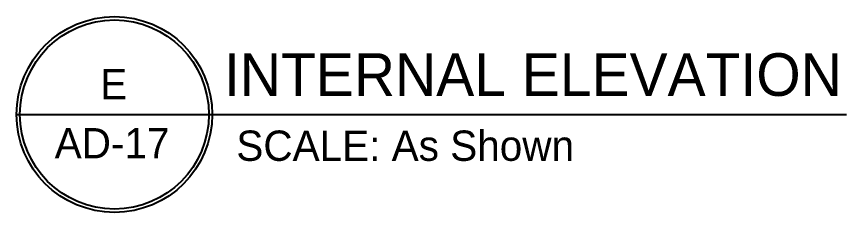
# Model space of a CAD drawing. Extents: x 10753 to 18704, y -5361 to 1140.
# Drawn here: x 13098.7 to 13181.9, y -3624.9 to -3605.3 of the extents above; entities that cross this region are included whole.
import ezdxf

# ---------------------------------------------------------------- set-up
doc = ezdxf.new("R2010")
doc.units = 0
doc.header["$LTSCALE"] = 30
doc.header["$MEASUREMENT"] = 0
doc.layers.add('SLINE', color=3, linetype='CONTINUOUS')
doc.styles.add('SMALL-DIM', font='stylu.ttf', dxfattribs={"height": 2})

msp = doc.modelspace()

# ---------------------------------------------------------------- linework, layer by layer
at = {"layer": 'SLINE'}
msp.add_line((13098.72379, -3615.12859), (13181.93227, -3615.12859), dxfattribs=at)
for radius in [9.81095, 9.47309]:
    msp.add_circle((13108.53474, -3615.12859), radius, dxfattribs=at)

# ---------------------------------------------------------------- texts
at = {"layer": 'SLINE', "style": 'SMALL-DIM'}
for s, height, p in [('INTERNAL ELEVATION', 4.2757912, (13119.51785, -3613.26551, 0.04541)), ('E', 3.0375, (13107.10487, -3613.59784)), ('AD-17', 3.0375, (13102.54202, -3619.52398)), ('SCALE: As Shown', 3.0375, (13120.75895, -3619.77449, 0.06863))]:
    msp.add_text(s, height=height, dxfattribs=at).set_placement(p)

doc.saveas('drawing.dxf')
